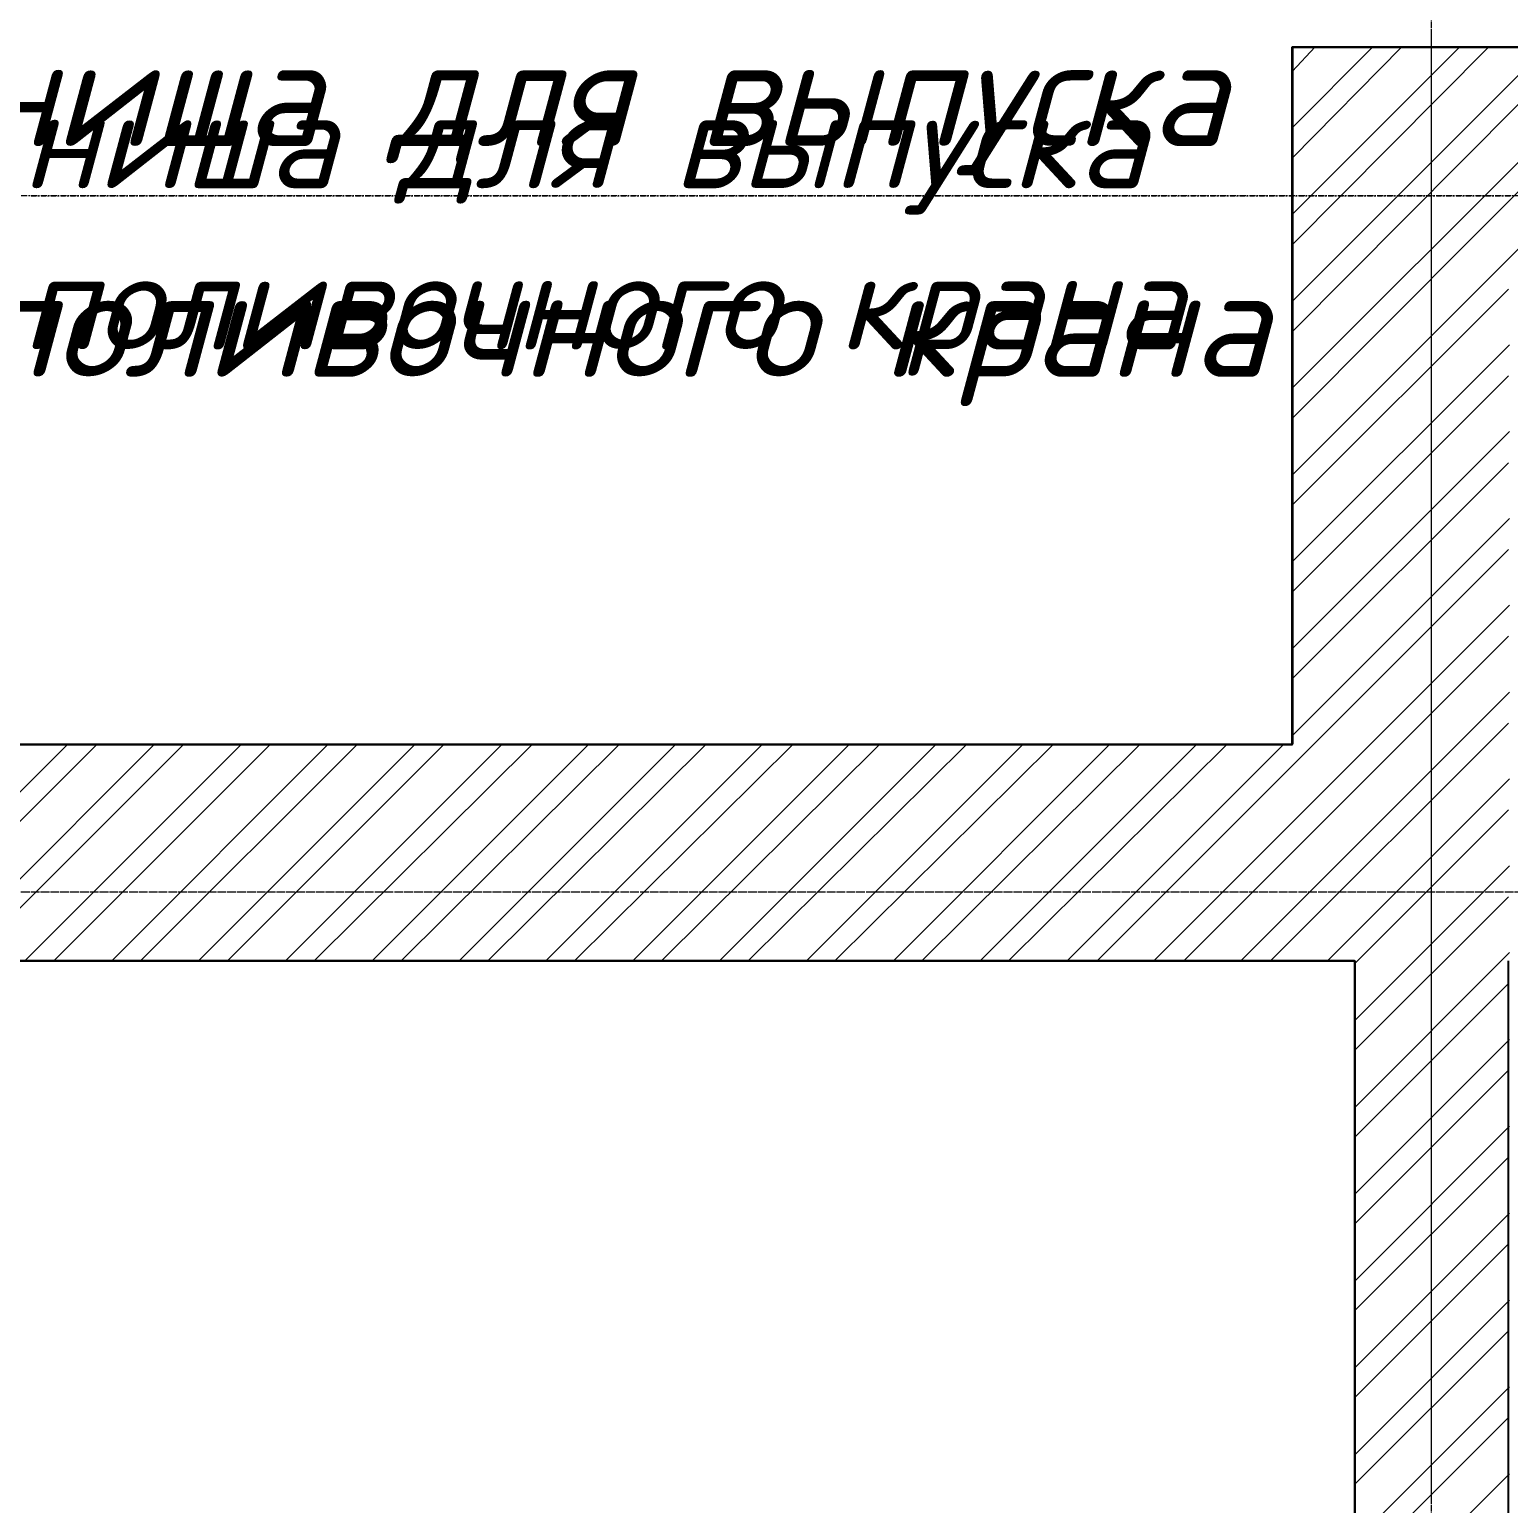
# Model space of a CAD drawing. Header units: millimetres. Extents: x -10178924 to 11692288, y -947381 to 58396.
# Drawn here: x 731934 to 735757, y -814621 to -810811 of the extents above; entities that cross this region are included whole.
import ezdxf

# ---------------------------------------------------------------- set-up
doc = ezdxf.new("R2010")
doc.units = ezdxf.units.MM
doc.linetypes.add('осевая', pattern=[50.8, 31.75, -6.35, 6.35, -6.35])
doc.layers.add('PDF _Размеры осевые', color=7, linetype='Continuous', true_color=0x5d6970)
doc.layers.add('PDF _штриховка', color=7, linetype='Continuous', true_color=0x95834a)
for name, color, linetype in [('PDF _Стены внутр.1', 7, 'Continuous'), ('PDF _Стены.1', 7, 'Continuous'), ('Стены внутр.1', 7, 'Continuous')]:
    doc.layers.add(name, color=color, linetype=linetype)
for name, color, linetype, lineweight in [('PDF _Текст', 7, 'Continuous', 5), ('Размеры осевые', 153, 'Continuous', 9), ('Стены.1', 7, 'Continuous', 25), ('Текст 0.09', 250, 'Continuous', 5), ('ШТРИХОВКА', 252, 'Continuous', 15)]:
    doc.layers.add(name, color=color, linetype=linetype, lineweight=lineweight)
doc.styles.add('PDF ISOCPEUR Italic', font='isocpeui.ttf')
doc.styles.add('НТПИ_ТИ', font='isocpeui.ttf', dxfattribs={"height": 250})

# ---------------------------------------------------------------- blocks, each defined once
blk = doc.blocks.new('A$C5282721b')
at = {"layer": 'ШТРИХОВКА', "ltscale": 100, "true_color": 0x000000, "transparency": 33554687}
h = blk.add_hatch(dxfattribs=at)
h.set_pattern_fill('ANSI31', color=18, scale=50)
h.set_pattern_definition([(45, (-79853.19, 25128.16), (-112.2532, 112.2532), [])])
edge = h.paths.add_edge_path()
edge.add_line((36498.921, -37009.188), (36898.882, -37014.787))
edge.add_line((36898.882, -37014.787), (36964.029, -32428.119))
edge.add_line((36964.029, -32428.119), (37032.722, -32428.119))
edge.add_line((37032.722, -32428.119), (37032.722, -30586.036))
edge.add_line((37032.722, -30586.036), (38904.657, -30586.036))
edge.add_line((38904.657, -30586.036), (38902.425, -30898.17))
edge.add_line((38902.425, -30898.17), (39152.455, -30898.17))
edge.add_line((39152.455, -30898.17), (39154.793, -30586.036))
edge.add_line((39154.793, -30586.036), (41035.118, -30586.036))
edge.add_line((41035.118, -30586.036), (41035.118, -30412.839))
edge.add_line((41035.118, -30412.839), (41035.118, -30026.036))
edge.add_line((41035.118, -30026.036), (36472.722, -30026.036))
edge.add_line((36472.722, -30026.036), (36472.722, -31868.119))
edge.add_line((36472.722, -31868.119), (30542.101, -31868.119))
edge.add_line((30542.101, -31868.119), (30542.101, -32424.051))
edge.add_line((30542.101, -32424.051), (36563.99, -32428.119))
edge.add_line((36563.99, -32428.119), (36498.921, -37066.477))
h.paths.add_polyline_path([(25192.811, -31868.119), (17563.142, -31868.119), (17563.142, -30066.63), (12841.199, -30066.63), (12841.199, -31868.119), (7024.898, -31868.119), (7024.898, -31969.641), (7024.898, -32428.119), (13001.199, -32428.119), (13001.199, -38443.071), (10379.676, -38473.857), (10379.676, -38873.885), (13001.199, -38843.098), (13401.199, -38838.401), (13401.199, -32428.119), (13401.199, -30626.63), (17003.142, -30626.63), (17003.142, -32428.119), (17003.142, -38795.762), (36871.442, -38820.294), (36872.104, -38529.718), (36884.044, -38081.988), (36484.836, -38082.681), (36480.32, -38405.312), (17403.142, -38395.958), (17403.142, -32428.119), (25753.823, -32428.119), (25753.823, -31968.119)])
at = {"layer": 'Размеры осевые', "color": 251, "linetype": 'осевая', "ltscale": 0.5, "transparency": 33554687}
for p, q in [((13200, -40100), (13200, -25800)), ((-9750, -30450), (44700, -30450)), ((-9750, -32250), (62308.109, -32250)), ((-9718.727, -32250), (61848.609, -32250)), ((-9718.727, -32250), (61848.609, -32250))]:
    blk.add_line(p, q, dxfattribs=at)
at = {"layer": 'Стены внутр.1', "color": 18, "linetype": 'Continuous', "true_color": 0x000000, "transparency": 33554687, "flags": 128}
blk.add_lwpolyline([(13001.199, -32428.119), (13001.199, -38443.071)], dxfattribs=at)
at = {"layer": 'Стены.1', "color": 18, "linetype": 'Continuous', "true_color": 0x000000, "transparency": 33554687, "flags": 128}
for points in [[(12841.199, -30066.63), (17563.142, -30066.63)], [(12841.199, -31868.119), (12841.199, -30066.63)], [(7024.898, -31868.119), (12841.199, -31868.119)], [(7024.898, -32428.119), (13001.199, -32428.119)]]:
    blk.add_lwpolyline(points, dxfattribs=at)
at = {"layer": 'Текст 0.09', "color": 7, "ltscale": 100, "transparency": 33554687, "insert": (9556.304, -30181.073), "char_height": 250, "attachment_point": 1, "style": 'НТПИ_ТИ'}
blk.add_mtext('ниша для выпуска\\Pполивочного крана', dxfattribs=at)
blk.add_mtext('ниша для выпуска\\Pполивочного крана', dxfattribs=at)

msp = doc.modelspace()

# ---------------------------------------------------------------- linework, layer by layer
at = {"layer": 'PDF _Размеры осевые', "lineweight": 9}
for points in [[(735558.2, -810826.2), (735558.2, -810813.5)], [(735558.2, -810834.6), (735558.2, -810830.4)], [(735558.2, -810851.6), (735558.2, -810838.9)], [(735558.2, -810860), (735558.2, -810855.8)], [(735558.2, -810877), (735558.2, -810864.3)], [(735558.2, -810885.4), (735558.2, -810881.2)], [(735558.2, -810902.4), (735558.2, -810889.7)], [(735558.2, -810910.8), (735558.2, -810906.6)], [(735558.2, -810927.8), (735558.2, -810915.1)], [(735558.2, -810936.2), (735558.2, -810932)], [(735558.2, -810953.2), (735558.2, -810940.5)], [(735558.2, -810961.6), (735558.2, -810957.4)], [(735558.2, -810978.6), (735558.2, -810965.9)], [(735558.2, -810987), (735558.2, -810982.8)], [(735558.2, -811004), (735558.2, -810991.3)], [(735558.2, -811012.4), (735558.2, -811008.2)], [(735558.2, -811029.4), (735558.2, -811016.7)], [(735558.2, -811037.8), (735558.2, -811033.6)], [(735558.2, -811054.8), (735558.2, -811042.1)], [(735558.2, -811063.2), (735558.2, -811059)], [(735558.2, -811080.2), (735558.2, -811067.5)], [(735558.2, -811088.6), (735558.2, -811084.4)], [(735558.2, -811105.6), (735558.2, -811092.9)], [(735558.2, -811114), (735558.2, -811109.8)], [(735558.2, -811131), (735558.2, -811118.3)], [(735558.2, -811139.4), (735558.2, -811135.2)], [(735558.2, -811156.4), (735558.2, -811143.7)], [(735558.2, -811164.8), (735558.2, -811160.6)], [(735558.2, -811181.8), (735558.2, -811169.1)], [(735558.2, -811190.2), (735558.2, -811186)], [(735558.2, -811207.2), (735558.2, -811194.5)], [(735558.2, -811215.6), (735558.2, -811211.4)], [(735558.2, -811232.6), (735558.2, -811219.9)], [(731938.6, -811241), (731951.3, -811241)], [(731955.6, -811241), (731959.8, -811241)], [(731964.1, -811241), (731976.8, -811241)], [(731981, -811241), (731985.2, -811241)], [(731989.5, -811241), (732002.2, -811241)], [(732006.4, -811241), (732010.6, -811241)], [(732014.9, -811241), (732027.6, -811241)], [(732031.8, -811241), (732036, -811241)], [(732040.3, -811241), (732053, -811241)], [(732057.2, -811241), (732061.4, -811241)], [(732065.7, -811241), (732078.4, -811241)], [(732082.6, -811241), (732086.8, -811241)], [(732091, -811241), (732103.7, -811241)], [(732108, -811241), (732112.2, -811241)], [(732116.4, -811241), (732129.1, -811241)], [(732133.4, -811241), (732137.6, -811241)], [(732141.8, -811241), (732154.5, -811241)], [(732158.8, -811241), (732163, -811241)], [(732167.3, -811241), (732180, -811241)], [(732184.2, -811241), (732188.4, -811241)], [(732192.7, -811241), (732205.4, -811241)], [(732209.6, -811241), (732213.8, -811241)], [(732218.1, -811241), (732230.8, -811241)], [(732235, -811241), (732239.2, -811241)], [(732243.5, -811241), (732256.2, -811241)], [(732260.4, -811241), (732264.6, -811241)], [(732268.9, -811241), (732281.6, -811241)], [(732285.8, -811241), (732290, -811241)], [(732294.3, -811241), (732307, -811241)], [(732311.2, -811241), (732315.4, -811241)], [(732319.7, -811241), (732332.4, -811241)], [(732336.6, -811241), (732340.8, -811241)], [(732345, -811241), (732357.7, -811241)], [(732362, -811241), (732366.2, -811241)], [(732370.5, -811241), (732383.2, -811241)], [(732387.4, -811241), (732391.6, -811241)], [(732395.9, -811241), (732408.6, -811241)], [(732412.8, -811241), (732417, -811241)], [(732421.3, -811241), (732434, -811241)], [(732438.2, -811241), (732442.4, -811241)], [(732446.7, -811241), (732459.4, -811241)], [(732463.6, -811241), (732467.8, -811241)], [(732472.1, -811241), (732484.8, -811241)], [(732489, -811241), (732493.2, -811241)], [(732497.5, -811241), (732510.2, -811241)], [(732514.4, -811241), (732518.6, -811241)], [(732522.9, -811241), (732535.6, -811241)], [(732539.8, -811241), (732544, -811241)], [(732548.3, -811241), (732561, -811241)], [(732565.2, -811241), (732569.4, -811241)], [(732573.7, -811241), (732586.4, -811241)], [(732590.6, -811241), (732594.8, -811241)], [(732599.1, -811241), (732611.8, -811241)], [(732616, -811241), (732620.2, -811241)], [(732624.5, -811241), (732637.2, -811241)], [(732641.4, -811241), (732645.6, -811241)], [(732649.9, -811241), (732662.6, -811241)], [(732666.8, -811241), (732671, -811241)], [(732675.3, -811241), (732688, -811241)], [(732692.2, -811241), (732696.4, -811241)], [(732700.7, -811241), (732713.4, -811241)], [(732717.6, -811241), (732721.8, -811241)], [(732726.1, -811241), (732738.8, -811241)], [(732743, -811241), (732747.2, -811241)], [(732751.5, -811241), (732764.2, -811241)], [(732768.4, -811241), (732772.6, -811241)], [(732776.9, -811241), (732789.6, -811241)], [(732793.8, -811241), (732798, -811241)], [(732802.3, -811241), (732815, -811241)], [(732819.2, -811241), (732823.4, -811241)], [(732827.7, -811241), (732840.4, -811241)], [(732844.6, -811241), (732848.8, -811241)], [(732853.1, -811241), (732865.8, -811241)], [(732870, -811241), (732874.2, -811241)], [(732878.5, -811241), (732891.2, -811241)], [(732895.4, -811241), (732899.6, -811241)], [(732903.9, -811241), (732916.6, -811241)], [(732920.8, -811241), (732925, -811241)], [(732929.3, -811241), (732942, -811241)], [(732946.2, -811241), (732950.4, -811241)], [(732954.7, -811241), (732967.4, -811241)], [(732971.6, -811241), (732975.8, -811241)], [(732980.1, -811241), (732992.8, -811241)], [(732997, -811241), (733001.2, -811241)], [(733005.5, -811241), (733018.2, -811241)], [(733022.4, -811241), (733026.6, -811241)], [(733030.9, -811241), (733043.6, -811241)], [(733047.8, -811241), (733052, -811241)], [(733056.3, -811241), (733069, -811241)], [(733073.2, -811241), (733077.4, -811241)], [(733081.7, -811241), (733094.4, -811241)], [(733098.6, -811241), (733102.8, -811241)], [(733107.1, -811241), (733119.8, -811241)], [(733124, -811241), (733128.2, -811241)], [(733132.5, -811241), (733145.2, -811241)], [(733149.4, -811241), (733153.6, -811241)], [(733157.9, -811241), (733170.6, -811241)], [(733174.8, -811241), (733179, -811241)], [(733183.3, -811241), (733196, -811241)], [(733200.2, -811241), (733204.4, -811241)], [(733208.7, -811241), (733221.4, -811241)], [(733225.6, -811241), (733229.8, -811241)], [(733234.1, -811241), (733246.8, -811241)], [(733251, -811241), (733255.2, -811241)], [(733259.5, -811241), (733272.2, -811241)], [(733276.4, -811241), (733280.6, -811241)], [(733284.9, -811241), (733297.6, -811241)], [(733301.8, -811241), (733306, -811241)], [(733310.3, -811241), (733323, -811241)], [(733327.2, -811241), (733331.4, -811241)], [(733335.7, -811241), (733348.4, -811241)], [(733352.6, -811241), (733356.8, -811241)], [(733361.1, -811241), (733373.8, -811241)], [(733378, -811241), (733382.2, -811241)], [(733386.5, -811241), (733399.2, -811241)], [(733403.4, -811241), (733407.6, -811241)], [(733411.9, -811241), (733424.6, -811241)], [(733428.8, -811241), (733433, -811241)], [(733437.3, -811241), (733450, -811241)], [(733454.2, -811241), (733458.4, -811241)], [(733462.7, -811241), (733475.4, -811241)], [(733479.6, -811241), (733483.8, -811241)], [(733488.1, -811241), (733500.8, -811241)], [(733505, -811241), (733509.2, -811241)], [(733513.5, -811241), (733526.2, -811241)], [(733530.4, -811241), (733534.6, -811241)], [(733538.9, -811241), (733551.6, -811241)], [(733555.8, -811241), (733560, -811241)], [(733564.3, -811241), (733577, -811241)], [(733581.2, -811241), (733585.4, -811241)], [(733589.7, -811241), (733602.4, -811241)], [(733606.6, -811241), (733610.8, -811241)], [(733615.1, -811241), (733627.8, -811241)], [(733632, -811241), (733636.2, -811241)], [(733640.5, -811241), (733653.2, -811241)], [(733657.4, -811241), (733661.6, -811241)], [(733665.9, -811241), (733678.6, -811241)], [(733682.8, -811241), (733687, -811241)], [(733691.3, -811241), (733704, -811241)], [(733708.2, -811241), (733712.4, -811241)], [(733716.7, -811241), (733729.4, -811241)], [(733733.6, -811241), (733737.8, -811241)], [(733742.1, -811241), (733754.8, -811241)], [(733759, -811241), (733763.2, -811241)], [(733767.5, -811241), (733780.2, -811241)], [(733784.4, -811241), (733788.6, -811241)], [(733792.9, -811241), (733805.6, -811241)], [(733809.8, -811241), (733814, -811241)], [(733818.3, -811241), (733831, -811241)], [(733835.2, -811241), (733839.4, -811241)], [(733843.7, -811241), (733856.4, -811241)], [(733860.6, -811241), (733864.8, -811241)], [(733869.1, -811241), (733881.8, -811241)], [(733886, -811241), (733890.2, -811241)], [(733894.5, -811241), (733907.2, -811241)], [(733911.4, -811241), (733915.6, -811241)], [(733919.9, -811241), (733932.6, -811241)], [(733936.8, -811241), (733941, -811241)], [(733945.3, -811241), (733958, -811241)], [(733962.2, -811241), (733966.4, -811241)], [(733970.7, -811241), (733983.4, -811241)], [(733987.6, -811241), (733991.8, -811241)], [(733996.1, -811241), (734008.8, -811241)], [(734013, -811241), (734017.2, -811241)], [(734021.5, -811241), (734034.2, -811241)], [(734038.4, -811241), (734042.6, -811241)], [(734046.9, -811241), (734059.6, -811241)], [(734063.8, -811241), (734068, -811241)], [(734072.3, -811241), (734085, -811241)], [(734089.2, -811241), (734093.4, -811241)], [(734097.7, -811241), (734110.4, -811241)], [(734114.6, -811241), (734118.8, -811241)], [(734123.1, -811241), (734135.8, -811241)], [(734140, -811241), (734144.2, -811241)], [(734148.5, -811241), (734161.2, -811241)], [(734165.4, -811241), (734169.6, -811241)], [(734173.9, -811241), (734186.6, -811241)], [(734190.8, -811241), (734195, -811241)], [(734199.3, -811241), (734212, -811241)], [(734216.2, -811241), (734220.4, -811241)], [(734224.7, -811241), (734237.4, -811241)], [(734241.6, -811241), (734245.8, -811241)], [(734250.1, -811241), (734262.8, -811241)], [(734267, -811241), (734271.2, -811241)], [(734275.5, -811241), (734288.2, -811241)], [(734292.4, -811241), (734296.6, -811241)], [(734300.9, -811241), (734313.6, -811241)], [(734317.8, -811241), (734322, -811241)], [(734326.3, -811241), (734339, -811241)], [(734343.2, -811241), (734347.4, -811241)], [(734351.7, -811241), (734364.4, -811241)], [(734368.6, -811241), (734372.8, -811241)], [(734377.1, -811241), (734389.8, -811241)], [(734394, -811241), (734398.2, -811241)], [(734402.5, -811241), (734415.2, -811241)], [(734419.4, -811241), (734423.6, -811241)], [(734427.9, -811241), (734440.6, -811241)], [(734444.8, -811241), (734449, -811241)], [(734453.3, -811241), (734466, -811241)], [(734470.2, -811241), (734474.4, -811241)], [(734478.7, -811241), (734491.4, -811241)], [(734495.6, -811241), (734499.8, -811241)], [(734504.1, -811241), (734516.8, -811241)], [(734521, -811241), (734525.2, -811241)], [(734529.5, -811241), (734542.2, -811241)], [(734546.4, -811241), (734550.6, -811241)], [(734554.9, -811241), (734567.6, -811241)], [(734571.8, -811241), (734576, -811241)], [(734580.3, -811241), (734593, -811241)], [(734597.2, -811241), (734601.4, -811241)], [(734605.7, -811241), (734618.4, -811241)], [(734622.6, -811241), (734626.8, -811241)], [(734631.1, -811241), (734643.8, -811241)], [(734648, -811241), (734652.2, -811241)], [(734656.5, -811241), (734669.2, -811241)], [(734673.4, -811241), (734677.6, -811241)], [(734681.9, -811241), (734694.6, -811241)], [(734698.8, -811241), (734703, -811241)], [(734707.3, -811241), (734720, -811241)], [(734724.2, -811241), (734728.4, -811241)], [(734732.7, -811241), (734745.4, -811241)], [(734749.6, -811241), (734753.8, -811241)], [(734758.1, -811241), (734770.8, -811241)], [(734775, -811241), (734779.2, -811241)], [(734783.5, -811241), (734796.2, -811241)], [(734800.4, -811241), (734804.6, -811241)], [(734808.9, -811241), (734821.6, -811241)], [(734825.8, -811241), (734830, -811241)], [(734834.3, -811241), (734847, -811241)], [(734851.2, -811241), (734855.4, -811241)], [(734859.7, -811241), (734872.4, -811241)], [(734876.6, -811241), (734880.8, -811241)], [(734885.1, -811241), (734897.8, -811241)], [(734902, -811241), (734906.2, -811241)], [(734910.5, -811241), (734923.2, -811241)], [(734927.4, -811241), (734931.6, -811241)], [(734935.9, -811241), (734948.6, -811241)], [(734952.8, -811241), (734957, -811241)], [(734961.3, -811241), (734974, -811241)], [(734978.2, -811241), (734982.4, -811241)], [(734986.7, -811241), (734999.4, -811241)], [(735003.6, -811241), (735007.8, -811241)], [(735012.1, -811241), (735024.8, -811241)], [(735029, -811241), (735033.2, -811241)], [(735037.5, -811241), (735050.2, -811241)], [(735054.4, -811241), (735058.6, -811241)], [(735062.9, -811241), (735075.6, -811241)], [(735079.8, -811241), (735084, -811241)], [(735088.3, -811241), (735101, -811241)], [(735105.2, -811241), (735109.4, -811241)], [(735113.7, -811241), (735126.4, -811241)], [(735130.6, -811241), (735134.8, -811241)], [(735139.1, -811241), (735151.8, -811241)], [(735156, -811241), (735160.2, -811241)], [(735164.5, -811241), (735177.2, -811241)], [(735181.4, -811241), (735185.6, -811241)], [(735189.9, -811241), (735202.6, -811241)], [(735206.8, -811241), (735211, -811241)], [(735215.3, -811241), (735228, -811241)], [(735232.2, -811241), (735236.4, -811241)], [(735240.7, -811241), (735253.4, -811241)], [(735257.6, -811241), (735261.8, -811241)], [(735266.1, -811241), (735278.8, -811241)], [(735283, -811241), (735287.2, -811241)], [(735291.5, -811241), (735304.2, -811241)], [(735308.4, -811241), (735312.6, -811241)], [(735316.9, -811241), (735329.6, -811241)], [(735333.8, -811241), (735338, -811241)], [(735342.3, -811241), (735355, -811241)], [(735359.2, -811241), (735363.4, -811241)], [(735367.7, -811241), (735380.4, -811241)], [(735384.6, -811241), (735388.8, -811241)], [(735393.1, -811241), (735405.8, -811241)], [(735410, -811241), (735414.2, -811241)], [(735418.5, -811241), (735431.2, -811241)], [(735435.4, -811241), (735439.6, -811241)], [(735443.9, -811241), (735456.6, -811241)], [(735460.8, -811241), (735465, -811241)], [(735469.3, -811241), (735482, -811241)], [(735486.2, -811241), (735490.4, -811241)], [(735494.7, -811241), (735507.4, -811241)], [(735511.6, -811241), (735515.8, -811241)], [(735520.1, -811241), (735532.8, -811241)], [(735537, -811241), (735541.2, -811241)], [(735545.5, -811241), (735558.2, -811241)], [(735558.2, -811241), (735558.2, -811236.8)], [(735558.2, -811258), (735558.2, -811245.3)], [(735562.4, -811241), (735566.6, -811241)], [(735570.9, -811241), (735583.6, -811241)], [(735587.8, -811241), (735592, -811241)], [(735596.3, -811241), (735609, -811241)], [(735613.2, -811241), (735617.4, -811241)], [(735621.7, -811241), (735634.4, -811241)], [(735638.6, -811241), (735642.8, -811241)], [(735647.1, -811241), (735659.8, -811241)], [(735664, -811241), (735668.2, -811241)], [(735672.5, -811241), (735685.2, -811241)], [(735689.4, -811241), (735693.6, -811241)], [(735697.9, -811241), (735710.6, -811241)], [(735714.8, -811241), (735719, -811241)], [(735723.3, -811241), (735736, -811241)], [(735740.2, -811241), (735744.4, -811241)], [(735748.7, -811241), (735761.4, -811241)], [(735558.2, -811266.4), (735558.2, -811262.2)], [(735558.2, -811283.4), (735558.2, -811270.7)], [(735558.2, -811291.8), (735558.2, -811287.6)], [(735558.2, -811308.8), (735558.2, -811296.1)], [(735558.2, -811317.2), (735558.2, -811313)], [(735558.2, -811334.2), (735558.2, -811321.5)], [(735558.2, -811342.6), (735558.2, -811338.4)], [(735558.2, -811359.6), (735558.2, -811346.9)], [(735558.2, -811368), (735558.2, -811363.8)], [(735558.2, -811385), (735558.2, -811372.3)], [(735558.2, -811393.4), (735558.2, -811389.2)], [(735558.2, -811410.4), (735558.2, -811397.7)], [(735558.2, -811418.8), (735558.2, -811414.6)], [(735558.2, -811435.8), (735558.2, -811423.1)], [(735558.2, -811444.2), (735558.2, -811440)], [(735558.2, -811461.2), (735558.2, -811448.5)], [(735558.2, -811469.6), (735558.2, -811465.4)], [(735558.2, -811486.6), (735558.2, -811473.9)], [(735558.2, -811495), (735558.2, -811490.8)], [(735558.2, -811512), (735558.2, -811499.3)], [(735558.2, -811520.4), (735558.2, -811516.2)], [(735558.2, -811537.4), (735558.2, -811524.7)], [(735558.2, -811545.8), (735558.2, -811541.6)], [(735558.2, -811562.8), (735558.2, -811550.1)], [(735558.2, -811571.2), (735558.2, -811567)], [(735558.2, -811588.2), (735558.2, -811575.5)], [(735558.2, -811596.6), (735558.2, -811592.4)], [(735558.2, -811613.6), (735558.2, -811600.9)], [(735558.2, -811622), (735558.2, -811617.8)], [(735558.2, -811639), (735558.2, -811626.3)], [(735558.2, -811647.4), (735558.2, -811643.2)], [(735558.2, -811664.4), (735558.2, -811651.7)], [(735558.2, -811672.8), (735558.2, -811668.6)], [(735558.2, -811689.8), (735558.2, -811677.1)], [(735558.2, -811698.2), (735558.2, -811694)], [(735558.2, -811715.2), (735558.2, -811702.5)], [(735558.2, -811723.6), (735558.2, -811719.4)], [(735558.2, -811740.6), (735558.2, -811727.9)], [(735558.2, -811749), (735558.2, -811744.8)], [(735558.2, -811766), (735558.2, -811753.3)], [(735558.2, -811774.4), (735558.2, -811770.2)], [(735558.2, -811791.4), (735558.2, -811778.7)], [(735558.2, -811799.8), (735558.2, -811795.6)], [(735558.2, -811816.8), (735558.2, -811804.1)], [(735558.2, -811825.2), (735558.2, -811821)], [(735558.2, -811842.2), (735558.2, -811829.5)], [(735558.2, -811850.6), (735558.2, -811846.4)], [(735558.2, -811867.6), (735558.2, -811854.9)], [(735558.2, -811876), (735558.2, -811871.8)], [(735558.2, -811893), (735558.2, -811880.3)], [(735558.2, -811901.4), (735558.2, -811897.2)], [(735558.2, -811918.4), (735558.2, -811905.7)], [(735558.2, -811926.8), (735558.2, -811922.6)], [(735558.2, -811943.8), (735558.2, -811931.1)], [(735558.2, -811952.2), (735558.2, -811948)], [(735558.2, -811969.2), (735558.2, -811956.5)], [(735558.2, -811977.6), (735558.2, -811973.4)], [(735558.2, -811994.6), (735558.2, -811981.9)], [(735558.2, -812003), (735558.2, -811998.8)], [(735558.2, -812020), (735558.2, -812007.3)], [(735558.2, -812028.4), (735558.2, -812024.2)], [(735558.2, -812045.4), (735558.2, -812032.7)], [(735558.2, -812053.8), (735558.2, -812049.6)], [(735558.2, -812070.8), (735558.2, -812058.1)], [(735558.2, -812079.2), (735558.2, -812075)], [(735558.2, -812096.2), (735558.2, -812083.5)], [(735558.2, -812104.6), (735558.2, -812100.4)], [(735558.2, -812121.6), (735558.2, -812108.9)], [(735558.2, -812130), (735558.2, -812125.8)], [(735558.2, -812147), (735558.2, -812134.3)], [(735558.2, -812155.4), (735558.2, -812151.2)], [(735558.2, -812172.4), (735558.2, -812159.7)], [(735558.2, -812180.8), (735558.2, -812176.6)], [(735558.2, -812197.8), (735558.2, -812185.1)], [(735558.2, -812206.2), (735558.2, -812202)], [(735558.2, -812223.2), (735558.2, -812210.5)], [(735558.2, -812231.6), (735558.2, -812227.4)], [(735558.2, -812248.6), (735558.2, -812235.9)], [(735558.2, -812257), (735558.2, -812252.8)], [(735558.2, -812274), (735558.2, -812261.3)], [(735558.2, -812282.4), (735558.2, -812278.2)], [(735558.2, -812299.4), (735558.2, -812286.7)], [(735558.2, -812307.8), (735558.2, -812303.6)], [(735558.2, -812324.8), (735558.2, -812312.1)], [(735558.2, -812333.2), (735558.2, -812329)], [(735558.2, -812350.2), (735558.2, -812337.5)], [(735558.2, -812358.6), (735558.2, -812354.4)], [(735558.2, -812375.6), (735558.2, -812362.9)], [(735558.2, -812384), (735558.2, -812379.8)], [(735558.2, -812401), (735558.2, -812388.3)], [(735558.2, -812409.4), (735558.2, -812405.2)], [(735558.2, -812426.4), (735558.2, -812413.7)], [(735558.2, -812434.8), (735558.2, -812430.6)], [(735558.2, -812451.8), (735558.2, -812439.1)], [(735558.2, -812460.2), (735558.2, -812456)], [(735558.2, -812477.2), (735558.2, -812464.5)], [(735558.2, -812485.6), (735558.2, -812481.4)], [(735558.2, -812502.6), (735558.2, -812489.9)], [(735558.2, -812511), (735558.2, -812506.8)], [(735558.2, -812528), (735558.2, -812515.3)], [(735558.2, -812536.4), (735558.2, -812532.2)], [(735558.2, -812553.4), (735558.2, -812540.7)], [(735558.2, -812561.8), (735558.2, -812557.6)], [(735558.2, -812578.8), (735558.2, -812566.1)], [(735558.2, -812587.2), (735558.2, -812583)], [(735558.2, -812604.2), (735558.2, -812591.5)], [(735558.2, -812612.6), (735558.2, -812608.4)], [(735558.2, -812629.6), (735558.2, -812616.9)], [(735558.2, -812638), (735558.2, -812633.8)], [(735558.2, -812655), (735558.2, -812642.3)], [(735558.2, -812663.4), (735558.2, -812659.2)], [(735558.2, -812680.4), (735558.2, -812667.7)], [(735558.2, -812688.8), (735558.2, -812684.6)], [(735558.2, -812705.8), (735558.2, -812693.1)], [(735558.2, -812714.2), (735558.2, -812710)], [(735558.2, -812731.2), (735558.2, -812718.5)], [(735558.2, -812739.6), (735558.2, -812735.4)], [(735558.2, -812756.6), (735558.2, -812743.9)], [(735558.2, -812765), (735558.2, -812760.8)], [(735558.2, -812782), (735558.2, -812769.3)], [(735558.2, -812790.4), (735558.2, -812786.2)], [(735558.2, -812807.4), (735558.2, -812794.7)], [(735558.2, -812815.8), (735558.2, -812811.6)], [(735558.2, -812832.8), (735558.2, -812820.1)], [(735558.2, -812841.2), (735558.2, -812837)], [(735558.2, -812858.2), (735558.2, -812845.5)], [(735558.2, -812866.6), (735558.2, -812862.4)], [(735558.2, -812883.6), (735558.2, -812870.9)], [(735558.2, -812892), (735558.2, -812887.8)], [(735558.2, -812909), (735558.2, -812896.3)], [(735558.2, -812917.4), (735558.2, -812913.2)], [(735558.2, -812934.4), (735558.2, -812921.7)], [(735558.2, -812942.8), (735558.2, -812938.6)], [(735558.2, -812959.8), (735558.2, -812947.1)], [(735558.2, -812968.2), (735558.2, -812964)], [(735558.2, -812985.2), (735558.2, -812972.5)], [(735558.2, -812993.6), (735558.2, -812989.4)], [(735558.2, -813010.6), (735558.2, -812997.9)], [(735558.2, -813019), (735558.2, -813014.8)], [(731934.4, -813040.2), (731934.4, -813040.2)], [(731938.6, -813040.2), (731955.6, -813040.2)], [(731959.8, -813040.2), (731959.8, -813040.2)], [(731964.1, -813040.2), (731981, -813040.2)], [(731985.2, -813040.2), (731985.2, -813040.2)], [(731989.5, -813040.2), (732006.4, -813040.2)], [(732010.6, -813040.2), (732010.6, -813040.2)], [(732014.9, -813040.2), (732031.8, -813040.2)], [(732036, -813040.2), (732036, -813040.2)], [(732040.3, -813040.2), (732057.2, -813040.2)], [(732061.4, -813040.2), (732061.4, -813040.2)], [(732065.7, -813040.2), (732082.6, -813040.2)], [(732086.8, -813040.2), (732086.8, -813040.2)], [(732091, -813040.2), (732108, -813040.2)], [(732112.2, -813040.2), (732112.2, -813040.2)], [(732116.4, -813040.2), (732133.4, -813040.2)], [(732137.6, -813040.2), (732137.6, -813040.2)], [(732141.8, -813040.2), (732158.8, -813040.2)], [(732163, -813040.2), (732163, -813040.2)], [(732167.3, -813040.2), (732184.2, -813040.2)], [(732188.4, -813040.2), (732188.4, -813040.2)], [(732192.7, -813040.2), (732209.6, -813040.2)], [(732213.8, -813040.2), (732213.8, -813040.2)], [(732218.1, -813040.2), (732235, -813040.2)], [(732239.2, -813040.2), (732239.2, -813040.2)], [(732243.5, -813040.2), (732260.4, -813040.2)], [(732264.6, -813040.2), (732264.6, -813040.2)], [(732268.9, -813040.2), (732285.8, -813040.2)], [(732290, -813040.2), (732290, -813040.2)], [(732294.3, -813040.2), (732311.2, -813040.2)], [(732315.4, -813040.2), (732315.4, -813040.2)], [(732319.7, -813040.2), (732336.6, -813040.2)], [(732340.8, -813040.2), (732340.8, -813040.2)], [(732345, -813040.2), (732362, -813040.2)], [(732366.2, -813040.2), (732366.2, -813040.2)], [(732370.5, -813040.2), (732387.4, -813040.2)], [(732391.6, -813040.2), (732391.6, -813040.2)], [(732395.9, -813040.2), (732412.8, -813040.2)], [(732417, -813040.2), (732417, -813040.2)], [(732421.3, -813040.2), (732438.2, -813040.2)], [(732442.4, -813040.2), (732442.4, -813040.2)], [(732446.7, -813040.2), (732463.6, -813040.2)], [(732467.8, -813040.2), (732467.8, -813040.2)], [(732472.1, -813040.2), (732489, -813040.2)], [(732493.2, -813040.2), (732493.2, -813040.2)], [(732497.5, -813040.2), (732514.4, -813040.2)], [(732518.6, -813040.2), (732518.6, -813040.2)], [(732522.9, -813040.2), (732539.8, -813040.2)], [(732544, -813040.2), (732544, -813040.2)], [(732548.3, -813040.2), (732565.2, -813040.2)], [(732569.4, -813040.2), (732569.4, -813040.2)], [(732573.7, -813040.2), (732590.6, -813040.2)], [(732594.8, -813040.2), (732594.8, -813040.2)], [(732599.1, -813040.2), (732616, -813040.2)], [(732620.2, -813040.2), (732620.2, -813040.2)], [(732624.5, -813040.2), (732641.4, -813040.2)], [(732645.6, -813040.2), (732645.6, -813040.2)], [(732649.9, -813040.2), (732666.8, -813040.2)], [(732671, -813040.2), (732671, -813040.2)], [(732675.3, -813040.2), (732692.2, -813040.2)], [(732696.4, -813040.2), (732696.4, -813040.2)], [(732700.7, -813040.2), (732717.6, -813040.2)], [(732721.8, -813040.2), (732721.8, -813040.2)], [(732726.1, -813040.2), (732743, -813040.2)], [(732747.2, -813040.2), (732747.2, -813040.2)], [(732751.5, -813040.2), (732768.4, -813040.2)], [(732772.6, -813040.2), (732772.6, -813040.2)], [(732776.9, -813040.2), (732793.8, -813040.2)], [(732798, -813040.2), (732798, -813040.2)], [(732802.3, -813040.2), (732819.2, -813040.2)], [(732823.4, -813040.2), (732823.4, -813040.2)], [(732827.7, -813040.2), (732844.6, -813040.2)], [(732848.8, -813040.2), (732848.8, -813040.2)], [(732853.1, -813040.2), (732870, -813040.2)], [(732874.2, -813040.2), (732874.2, -813040.2)], [(732878.5, -813040.2), (732895.4, -813040.2)], [(732899.6, -813040.2), (732899.6, -813040.2)], [(732903.9, -813040.2), (732920.8, -813040.2)], [(732925, -813040.2), (732925, -813040.2)], [(732929.3, -813040.2), (732946.2, -813040.2)], [(732950.4, -813040.2), (732950.4, -813040.2)], [(732954.7, -813040.2), (732971.6, -813040.2)], [(732975.8, -813040.2), (732975.8, -813040.2)], [(732980.1, -813040.2), (732997, -813040.2)], [(733001.2, -813040.2), (733001.2, -813040.2)], [(733005.5, -813040.2), (733022.4, -813040.2)], [(733026.6, -813040.2), (733026.6, -813040.2)], [(733030.9, -813040.2), (733047.8, -813040.2)], [(733052, -813040.2), (733052, -813040.2)], [(733056.3, -813040.2), (733073.2, -813040.2)], [(733077.4, -813040.2), (733077.4, -813040.2)], [(733081.7, -813040.2), (733098.6, -813040.2)], [(733102.8, -813040.2), (733102.8, -813040.2)], [(733107.1, -813040.2), (733124, -813040.2)], [(733128.2, -813040.2), (733128.2, -813040.2)], [(733132.5, -813040.2), (733149.4, -813040.2)], [(733153.6, -813040.2), (733153.6, -813040.2)], [(733157.9, -813040.2), (733174.8, -813040.2)], [(733179, -813040.2), (733179, -813040.2)], [(733183.3, -813040.2), (733200.2, -813040.2)], [(733204.4, -813040.2), (733204.4, -813040.2)], [(733208.7, -813040.2), (733225.6, -813040.2)], [(733229.8, -813040.2), (733229.8, -813040.2)], [(733234.1, -813040.2), (733251, -813040.2)], [(733255.2, -813040.2), (733255.2, -813040.2)], [(733259.5, -813040.2), (733276.4, -813040.2)], [(733280.6, -813040.2), (733280.6, -813040.2)], [(733284.9, -813040.2), (733301.8, -813040.2)], [(733306, -813040.2), (733306, -813040.2)], [(733310.3, -813040.2), (733327.2, -813040.2)], [(733331.4, -813040.2), (733331.4, -813040.2)], [(733335.7, -813040.2), (733352.6, -813040.2)], [(733356.8, -813040.2), (733356.8, -813040.2)], [(733361.1, -813040.2), (733378, -813040.2)], [(733382.2, -813040.2), (733382.2, -813040.2)], [(733386.5, -813040.2), (733403.4, -813040.2)], [(733407.6, -813040.2), (733407.6, -813040.2)], [(733411.9, -813040.2), (733428.8, -813040.2)], [(733433, -813040.2), (733433, -813040.2)], [(733437.3, -813040.2), (733454.2, -813040.2)], [(733458.4, -813040.2), (733458.4, -813040.2)], [(733462.7, -813040.2), (733479.6, -813040.2)], [(733483.8, -813040.2), (733483.8, -813040.2)], [(733488.1, -813040.2), (733505, -813040.2)], [(733509.2, -813040.2), (733509.2, -813040.2)], [(733513.5, -813040.2), (733530.4, -813040.2)], [(733534.6, -813040.2), (733534.6, -813040.2)], [(733538.9, -813040.2), (733555.8, -813040.2)], [(733560, -813040.2), (733560, -813040.2)], [(733564.3, -813040.2), (733581.2, -813040.2)], [(733585.4, -813040.2), (733585.4, -813040.2)], [(733589.7, -813040.2), (733606.6, -813040.2)], [(733610.8, -813040.2), (733610.8, -813040.2)], [(733615.1, -813040.2), (733632, -813040.2)], [(733636.2, -813040.2), (733636.2, -813040.2)], [(733640.5, -813040.2), (733657.4, -813040.2)], [(733661.6, -813040.2), (733661.6, -813040.2)], [(733665.9, -813040.2), (733682.8, -813040.2)], [(733687, -813040.2), (733687, -813040.2)], [(733691.3, -813040.2), (733708.2, -813040.2)], [(733712.4, -813040.2), (733712.4, -813040.2)], [(733716.7, -813040.2), (733733.6, -813040.2)], [(733737.8, -813040.2), (733737.8, -813040.2)], [(733742.1, -813040.2), (733759, -813040.2)], [(733763.2, -813040.2), (733763.2, -813040.2)], [(733767.5, -813040.2), (733784.4, -813040.2)], [(733788.6, -813040.2), (733788.6, -813040.2)], [(733792.9, -813040.2), (733809.8, -813040.2)], [(733814, -813040.2), (733814, -813040.2)], [(733818.3, -813040.2), (733835.2, -813040.2)], [(733839.4, -813040.2), (733839.4, -813040.2)], [(733843.7, -813040.2), (733860.6, -813040.2)], [(733864.8, -813040.2), (733864.8, -813040.2)], [(733869.1, -813040.2), (733886, -813040.2)], [(733890.2, -813040.2), (733890.2, -813040.2)], [(733894.5, -813040.2), (733911.4, -813040.2)], [(733915.6, -813040.2), (733915.6, -813040.2)], [(733919.9, -813040.2), (733936.8, -813040.2)], [(733941, -813040.2), (733941, -813040.2)], [(733945.3, -813040.2), (733962.2, -813040.2)], [(733966.4, -813040.2), (733966.4, -813040.2)], [(733970.7, -813040.2), (733987.6, -813040.2)], [(733991.8, -813040.2), (733991.8, -813040.2)], [(733996.1, -813040.2), (734013, -813040.2)], [(734017.2, -813040.2), (734017.2, -813040.2)], [(734021.5, -813040.2), (734038.4, -813040.2)], [(734042.6, -813040.2), (734042.6, -813040.2)], [(734046.9, -813040.2), (734063.8, -813040.2)], [(734068, -813040.2), (734068, -813040.2)], [(734072.3, -813040.2), (734089.2, -813040.2)], [(734093.4, -813040.2), (734093.4, -813040.2)], [(734097.7, -813040.2), (734114.6, -813040.2)], [(734118.8, -813040.2), (734118.8, -813040.2)], [(734123.1, -813040.2), (734140, -813040.2)], [(734144.2, -813040.2), (734144.2, -813040.2)], [(734148.5, -813040.2), (734165.4, -813040.2)], [(734169.6, -813040.2), (734169.6, -813040.2)], [(734173.9, -813040.2), (734190.8, -813040.2)], [(734195, -813040.2), (734195, -813040.2)], [(734199.3, -813040.2), (734216.2, -813040.2)], [(734220.4, -813040.2), (734220.4, -813040.2)], [(734224.7, -813040.2), (734241.6, -813040.2)], [(734245.8, -813040.2), (734245.8, -813040.2)], [(734250.1, -813040.2), (734267, -813040.2)], [(734271.2, -813040.2), (734271.2, -813040.2)], [(734275.5, -813040.2), (734292.4, -813040.2)], [(734296.6, -813040.2), (734296.6, -813040.2)], [(734300.9, -813040.2), (734317.8, -813040.2)], [(734322, -813040.2), (734322, -813040.2)], [(734326.3, -813040.2), (734343.2, -813040.2)], [(734347.4, -813040.2), (734347.4, -813040.2)], [(734351.7, -813040.2), (734368.6, -813040.2)], [(734372.8, -813040.2), (734372.8, -813040.2)], [(734377.1, -813040.2), (734394, -813040.2)], [(734398.2, -813040.2), (734398.2, -813040.2)], [(734402.5, -813040.2), (734419.4, -813040.2)], [(734423.6, -813040.2), (734423.6, -813040.2)], [(734427.9, -813040.2), (734444.8, -813040.2)], [(734449, -813040.2), (734449, -813040.2)], [(734453.3, -813040.2), (734470.2, -813040.2)], [(734474.4, -813040.2), (734474.4, -813040.2)], [(734478.7, -813040.2), (734495.6, -813040.2)], [(734499.8, -813040.2), (734499.8, -813040.2)], [(734504.1, -813040.2), (734521, -813040.2)], [(734525.2, -813040.2), (734525.2, -813040.2)], [(734529.5, -813040.2), (734546.4, -813040.2)], [(734550.6, -813040.2), (734550.6, -813040.2)], [(734554.9, -813040.2), (734571.8, -813040.2)], [(734576, -813040.2), (734576, -813040.2)], [(734580.3, -813040.2), (734597.2, -813040.2)], [(734601.4, -813040.2), (734601.4, -813040.2)], [(734605.7, -813040.2), (734622.6, -813040.2)], [(734626.8, -813040.2), (734626.8, -813040.2)], [(734631.1, -813040.2), (734648, -813040.2)], [(734652.2, -813040.2), (734652.2, -813040.2)], [(734656.5, -813040.2), (734673.4, -813040.2)], [(734677.6, -813040.2), (734677.6, -813040.2)], [(734681.9, -813040.2), (734698.8, -813040.2)], [(734703, -813040.2), (734703, -813040.2)], [(734707.3, -813040.2), (734724.2, -813040.2)], [(734728.4, -813040.2), (734728.4, -813040.2)], [(734732.7, -813040.2), (734749.6, -813040.2)], [(734753.8, -813040.2), (734753.8, -813040.2)], [(734758.1, -813040.2), (734775, -813040.2)], [(734779.2, -813040.2), (734779.2, -813040.2)], [(734783.5, -813040.2), (734800.4, -813040.2)], [(734804.6, -813040.2), (734804.6, -813040.2)], [(734808.9, -813040.2), (734825.8, -813040.2)], [(734830, -813040.2), (734830, -813040.2)], [(734834.3, -813040.2), (734851.2, -813040.2)], [(734855.4, -813040.2), (734855.4, -813040.2)], [(734859.7, -813040.2), (734876.6, -813040.2)], [(734880.8, -813040.2), (734880.8, -813040.2)], [(734885.1, -813040.2), (734902, -813040.2)], [(734906.2, -813040.2), (734906.2, -813040.2)], [(734910.5, -813040.2), (734927.4, -813040.2)], [(734931.6, -813040.2), (734931.6, -813040.2)], [(734935.9, -813040.2), (734952.8, -813040.2)], [(734957, -813040.2), (734957, -813040.2)], [(734961.3, -813040.2), (734978.2, -813040.2)], [(734982.4, -813040.2), (734982.4, -813040.2)], [(734986.7, -813040.2), (735003.6, -813040.2)], [(735007.8, -813040.2), (735007.8, -813040.2)], [(735012.1, -813040.2), (735029, -813040.2)], [(735033.2, -813040.2), (735033.2, -813040.2)], [(735037.5, -813040.2), (735054.4, -813040.2)], [(735058.6, -813040.2), (735058.6, -813040.2)], [(735062.9, -813040.2), (735079.8, -813040.2)], [(735084, -813040.2), (735084, -813040.2)], [(735088.3, -813040.2), (735105.2, -813040.2)], [(735109.4, -813040.2), (735109.4, -813040.2)], [(735113.7, -813040.2), (735130.6, -813040.2)], [(735134.8, -813040.2), (735134.8, -813040.2)], [(735139.1, -813040.2), (735156, -813040.2)], [(735160.2, -813040.2), (735160.2, -813040.2)], [(735164.5, -813040.2), (735181.4, -813040.2)], [(735185.6, -813040.2), (735185.6, -813040.2)], [(735189.9, -813040.2), (735206.8, -813040.2)], [(735211, -813040.2), (735211, -813040.2)], [(735215.3, -813040.2), (735232.2, -813040.2)], [(735236.4, -813040.2), (735236.4, -813040.2)], [(735240.7, -813040.2), (735257.6, -813040.2)], [(735261.8, -813040.2), (735261.8, -813040.2)], [(735266.1, -813040.2), (735283, -813040.2)], [(735287.2, -813040.2), (735287.2, -813040.2)], [(735291.5, -813040.2), (735308.4, -813040.2)], [(735312.6, -813040.2), (735312.6, -813040.2)], [(735316.9, -813040.2), (735333.8, -813040.2)], [(735338, -813040.2), (735338, -813040.2)], [(735342.3, -813040.2), (735359.2, -813040.2)], [(735363.4, -813040.2), (735363.4, -813040.2)], [(735367.7, -813040.2), (735384.6, -813040.2)], [(735388.8, -813040.2), (735388.8, -813040.2)], [(735393.1, -813040.2), (735410, -813040.2)], [(735414.2, -813040.2), (735414.2, -813040.2)], [(735418.5, -813040.2), (735435.4, -813040.2)], [(735439.6, -813040.2), (735439.6, -813040.2)], [(735443.9, -813040.2), (735460.8, -813040.2)], [(735465, -813040.2), (735465, -813040.2)], [(735469.3, -813040.2), (735486.2, -813040.2)], [(735490.4, -813040.2), (735490.4, -813040.2)], [(735494.7, -813040.2), (735511.6, -813040.2)], [(735515.8, -813040.2), (735515.8, -813040.2)], [(735520.1, -813040.2), (735537, -813040.2)], [(735541.2, -813040.2), (735541.2, -813040.2)], [(735545.5, -813040.2), (735562.4, -813040.2)], [(735558.2, -813036), (735558.2, -813023.3)], [(735558.2, -813044.4), (735558.2, -813040.2)], [(735558.2, -813061.4), (735558.2, -813048.7)], [(735566.6, -813040.2), (735566.6, -813040.2)], [(735570.9, -813040.2), (735587.8, -813040.2)], [(735592, -813040.2), (735592, -813040.2)], [(735596.3, -813040.2), (735613.2, -813040.2)], [(735617.4, -813040.2), (735617.4, -813040.2)], [(735621.7, -813040.2), (735638.6, -813040.2)], [(735642.8, -813040.2), (735642.8, -813040.2)], [(735647.1, -813040.2), (735664, -813040.2)], [(735668.2, -813040.2), (735668.2, -813040.2)], [(735672.5, -813040.2), (735689.4, -813040.2)], [(735693.6, -813040.2), (735693.6, -813040.2)], [(735697.9, -813040.2), (735714.8, -813040.2)], [(735719, -813040.2), (735719, -813040.2)], [(735723.3, -813040.2), (735740.2, -813040.2)], [(735744.4, -813040.2), (735744.4, -813040.2)], [(735748.7, -813040.2), (735765.6, -813040.2)], [(735558.2, -813069.8), (735558.2, -813065.6)], [(735558.2, -813086.8), (735558.2, -813074.1)], [(735558.2, -813095.2), (735558.2, -813091)], [(735558.2, -813112.2), (735558.2, -813099.5)], [(735558.2, -813120.6), (735558.2, -813116.4)], [(735558.2, -813137.6), (735558.2, -813124.9)], [(735558.2, -813146), (735558.2, -813141.8)], [(735558.2, -813163), (735558.2, -813150.3)], [(735558.2, -813171.4), (735558.2, -813167.2)], [(735558.2, -813188.4), (735558.2, -813175.7)], [(735558.2, -813196.8), (735558.2, -813192.6)], [(735558.2, -813213.8), (735558.2, -813201.1)], [(735558.2, -813222.2), (735558.2, -813218)], [(735558.2, -813239.2), (735558.2, -813226.5)], [(735558.2, -813247.6), (735558.2, -813243.4)], [(735558.2, -813264.6), (735558.2, -813251.9)], [(735558.2, -813273), (735558.2, -813268.8)], [(735558.2, -813290), (735558.2, -813277.3)], [(735558.2, -813298.4), (735558.2, -813294.2)], [(735558.2, -813315.4), (735558.2, -813302.7)], [(735558.2, -813323.8), (735558.2, -813319.6)], [(735558.2, -813340.8), (735558.2, -813328.1)], [(735558.2, -813349.2), (735558.2, -813345)], [(735558.2, -813366.2), (735558.2, -813353.5)], [(735558.2, -813374.6), (735558.2, -813370.4)], [(735558.2, -813391.6), (735558.2, -813378.9)], [(735558.2, -813400), (735558.2, -813395.8)], [(735558.2, -813417), (735558.2, -813404.3)], [(735558.2, -813425.4), (735558.2, -813421.2)], [(735558.2, -813442.4), (735558.2, -813429.7)], [(735558.2, -813450.8), (735558.2, -813446.6)], [(735558.2, -813467.8), (735558.2, -813455.1)], [(735558.2, -813476.2), (735558.2, -813472)], [(735558.2, -813493.2), (735558.2, -813480.5)], [(735558.2, -813501.6), (735558.2, -813497.4)], [(735558.2, -813518.6), (735558.2, -813505.9)], [(735558.2, -813527), (735558.2, -813522.8)], [(735558.2, -813544), (735558.2, -813531.3)], [(735558.2, -813552.4), (735558.2, -813548.2)], [(735558.2, -813569.4), (735558.2, -813556.7)], [(735558.2, -813577.8), (735558.2, -813573.6)], [(735558.2, -813594.8), (735558.2, -813582.1)], [(735558.2, -813603.2), (735558.2, -813599)], [(735558.2, -813620.2), (735558.2, -813607.5)], [(735558.2, -813628.6), (735558.2, -813624.4)], [(735558.2, -813645.6), (735558.2, -813632.9)], [(735558.2, -813654), (735558.2, -813649.8)], [(735558.2, -813671), (735558.2, -813658.3)], [(735558.2, -813679.4), (735558.2, -813675.2)], [(735558.2, -813696.4), (735558.2, -813683.7)], [(735558.2, -813704.8), (735558.2, -813700.6)], [(735558.2, -813721.8), (735558.2, -813709.1)], [(735558.2, -813730.2), (735558.2, -813726)], [(735558.2, -813747.2), (735558.2, -813734.5)], [(735558.2, -813755.6), (735558.2, -813751.4)], [(735558.2, -813772.6), (735558.2, -813759.9)], [(735558.2, -813781), (735558.2, -813776.8)], [(735558.2, -813798), (735558.2, -813785.3)], [(735558.2, -813806.4), (735558.2, -813802.2)], [(735558.2, -813823.4), (735558.2, -813810.7)], [(735558.2, -813831.8), (735558.2, -813827.6)], [(735558.2, -813848.8), (735558.2, -813836.1)], [(735558.2, -813857.2), (735558.2, -813853)], [(735558.2, -813874.2), (735558.2, -813861.5)], [(735558.2, -813882.6), (735558.2, -813878.4)], [(735558.2, -813899.6), (735558.2, -813886.9)], [(735558.2, -813908), (735558.2, -813903.8)], [(735558.2, -813925), (735558.2, -813912.3)], [(735558.2, -813933.4), (735558.2, -813929.2)], [(735558.2, -813950.4), (735558.2, -813937.7)], [(735558.2, -813958.8), (735558.2, -813954.6)], [(735558.2, -813975.8), (735558.2, -813963.1)], [(735558.2, -813984.2), (735558.2, -813980)], [(735558.2, -814001.2), (735558.2, -813988.5)], [(735558.2, -814009.6), (735558.2, -814005.4)], [(735558.2, -814026.6), (735558.2, -814013.9)], [(735558.2, -814035), (735558.2, -814030.8)], [(735558.2, -814052), (735558.2, -814039.3)], [(735558.2, -814060.4), (735558.2, -814056.2)], [(735558.2, -814077.4), (735558.2, -814064.7)], [(735558.2, -814085.8), (735558.2, -814081.6)], [(735558.2, -814102.8), (735558.2, -814090.1)], [(735558.2, -814111.2), (735558.2, -814107)], [(735558.2, -814128.2), (735558.2, -814115.5)], [(735558.2, -814136.6), (735558.2, -814132.4)], [(735558.2, -814153.6), (735558.2, -814140.9)], [(735558.2, -814162), (735558.2, -814157.8)], [(735558.2, -814179), (735558.2, -814166.3)], [(735558.2, -814187.4), (735558.2, -814183.2)], [(735558.2, -814204.4), (735558.2, -814191.7)], [(735558.2, -814212.8), (735558.2, -814208.6)], [(735558.2, -814229.8), (735558.2, -814217.1)], [(735558.2, -814238.2), (735558.2, -814234)], [(735558.2, -814255.2), (735558.2, -814242.5)], [(735558.2, -814263.7), (735558.2, -814259.4)], [(735558.2, -814280.6), (735558.2, -814267.9)], [(735558.2, -814289), (735558.2, -814284.8)], [(735558.2, -814306), (735558.2, -814293.3)], [(735558.2, -814314.5), (735558.2, -814310.2)], [(735558.2, -814331.4), (735558.2, -814318.7)], [(735558.2, -814339.9), (735558.2, -814335.6)], [(735558.2, -814356.8), (735558.2, -814344.1)], [(735558.2, -814365.3), (735558.2, -814361)], [(735558.2, -814382.2), (735558.2, -814369.5)], [(735558.2, -814390.7), (735558.2, -814386.4)], [(735558.2, -814407.6), (735558.2, -814394.9)], [(735558.2, -814416.1), (735558.2, -814411.8)], [(735558.2, -814433), (735558.2, -814420.3)], [(735558.2, -814441.5), (735558.2, -814437.2)], [(735558.2, -814458.4), (735558.2, -814445.7)], [(735558.2, -814466.9), (735558.2, -814462.6)], [(735558.2, -814483.8), (735558.2, -814471.1)], [(735558.2, -814492.3), (735558.2, -814488)], [(735558.2, -814509.2), (735558.2, -814496.5)], [(735558.2, -814517.7), (735558.2, -814513.4)], [(735558.2, -814534.6), (735558.2, -814521.9)], [(735558.2, -814543.1), (735558.2, -814538.8)], [(735558.2, -814560), (735558.2, -814547.3)], [(735558.2, -814568.5), (735558.2, -814564.2)], [(735558.2, -814585.4), (735558.2, -814572.7)], [(735558.2, -814593.9), (735558.2, -814589.6)], [(735558.2, -814610.8), (735558.2, -814598.1)], [(735558.2, -814619.3), (735558.2, -814615)]]:
    msp.add_lwpolyline(points, dxfattribs=at)
at = {"layer": 'PDF _Стены внутр.1', "lineweight": 25}
for points in [[(735359.2, -813218), (735359.2, -819233.4)], [(735359.2, -819635.8), (735757.1, -819627.3), (735757.1, -813218.3)]]:
    msp.add_lwpolyline(points, dxfattribs=at)
at = {"layer": 'PDF _Стены.1', "lineweight": 25}
for points in [[(735198.3, -810855.8), (739918.3, -810855.8)], [(735198.3, -812659.2), (735198.3, -810855.9)], [(729381.7, -813010.6), (729381.7, -812959.8), (729381.7, -812659.2), (735198.1, -812659.2)], [(729381.7, -813218), (735359, -813218)]]:
    msp.add_lwpolyline(points, dxfattribs=at)
at = {"layer": 'PDF _штриховка', "color": 251, "lineweight": 5, "true_color": 0x636466}
for points in [[(735198.3, -810919.3), (735257.6, -810855.8)], [(735198.3, -811143.7), (735482, -810855.8)], [(735198.3, -811368), (735706.3, -810855.8)], [(735198.3, -811592.4), (735930.7, -810855.8)], [(735198.3, -811816.8), (736155, -810855.8)], [(735198.3, -812041.1), (735757.1, -811482.4)], [(735198.3, -812265.5), (735757.1, -811706.7)], [(735198.3, -812489.9), (735757.1, -811931.1)], [(734694.6, -813218), (735757.1, -812155.5)], [(734918.9, -813218), (735757.1, -812379.8)], [(735143.3, -813218), (735757.1, -812604.2)], [(731549.2, -813218), (732108, -812659.2)], [(731773.5, -813218), (732332.3, -812659.2)], [(731997.9, -813218), (732556.7, -812659.2)], [(732222.3, -813218), (732781.1, -812659.2)], [(732446.7, -813218), (733005.4, -812659.2)], [(732671, -813218), (733234, -812659.2)], [(732895.4, -813218), (733458.4, -812659.2)], [(733119.8, -813218), (733682.8, -812659.2)], [(733344.1, -813218), (733907.1, -812659.2)], [(733568.5, -813218), (734131.5, -812659.2)], [(733792.9, -813218), (734355.9, -812659.2)], [(734017.2, -813218), (734580.2, -812659.2)], [(734241.6, -813218), (734804.6, -812659.2)], [(734466, -813218), (735029, -812659.2)], [(735359.2, -813226.5), (735757.1, -812828.6)], [(735359.2, -813450.8), (735757.1, -813052.9)], [(735359.2, -813675.2), (735757.1, -813277.3)], [(735359.2, -813899.6), (735757.1, -813501.7)], [(735359.2, -814123.9), (735757.1, -813726)], [(735359.2, -814348.3), (735757.1, -813950.4)], [(735359.2, -814572.7), (735757.1, -814174.8)], [(735359.2, -814797.1), (735757.1, -814399.1)]]:
    msp.add_lwpolyline(points, dxfattribs=at)

# ---------------------------------------------------------------- block references
msp.add_blockref('A$C5282721b', (722358.6, -780790.4))

# ---------------------------------------------------------------- texts
at = {"layer": 'PDF _Текст', "char_height": 279.266, "attachment_point": 4, "style": 'PDF ISOCPEUR Italic'}
for s, insert in [('ниша для выпуска', (731782, -811010.9)), ('поливочного крана', (731782, -811607.3))]:
    msp.add_mtext(s, dxfattribs=dict(at, insert=insert))

doc.saveas('drawing.dxf')
